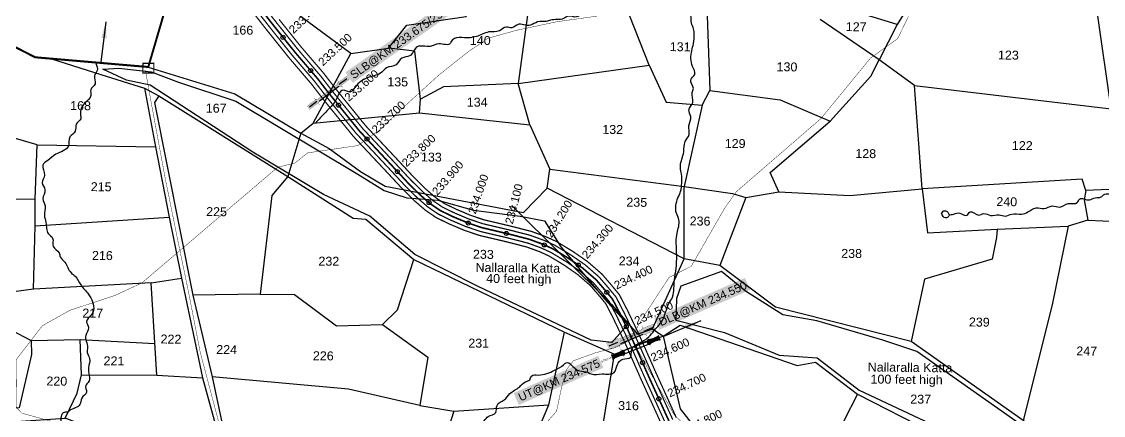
# Model space of a CAD drawing. Header units: feet. Extents: x 750329 to 765877, y 1623833 to 1630891.
# Drawn here: x 753633 to 756297, y 1627271 to 1628241 of the extents above; entities that cross this region are included whole.
import ezdxf
from ezdxf.enums import TextEntityAlignment as Align

# ---------------------------------------------------------------- set-up
doc = ezdxf.new("R2010")
doc.units = ezdxf.units.FT
doc.header["$LTSCALE"] = 15
doc.header["$MEASUREMENT"] = 0
doc.header["$PDMODE"] = 32
doc.header["$PDSIZE"] = 10
doc.linetypes.add('ACAD_ISO02W100', pattern=[15, 12, -3])
doc.linetypes.add('HIDDEN2', pattern=[0.1875, 0.125, -0.0625])
for name, color, linetype in [('CANAL1', 7, 'Continuous'), ('CSMark', 72, 'Continuous'), ('Hills', 17, 'Continuous'), ('PLOT', 7, 'Continuous'), ('PLOT NO', 7, 'Continuous'), ('ROADS', 6, 'Continuous'), ('STRUCTURE', 5, 'Continuous'), ('TANKS-STREAM', 4, 'Continuous'), ('VILLAGE STONES', 240, 'Continuous')]:
    doc.layers.add(name, color=color, linetype=linetype)
doc.layers.add('VILLAGE BOUNDRY', color=5, linetype='HIDDEN2', lineweight=100)
doc.styles.get("Standard").update_dxf_attribs({"font": 'arial.ttf'})
doc.dimstyles.get("Standard").update_dxf_attribs({"dimtxt": 0.18, "dimasz": 40, "dimexe": 0.18, "dimexo": 0.0625, "dimgap": 0.09, "dimtad": 0, "dimtih": 1, "dimtoh": 1, "dimdec": 4, "dimzin": 0, "dimdsep": 46, "dimtxsty": 'Standard', "dimcen": 0.09, "dimadec": 0, "dimazin": 0, "dimtfac": 1, "dimtdec": 4, "dimtofl": 0, "dimtmove": 0, "dimatfit": 3, "dimfxl": 1, "dimtolj": 1, "dimtzin": 0, "dimarcsym": 0})

# ---------------------------------------------------------------- blocks, each defined once
blk = doc.blocks.new('DLB')
at = {"layer": 'STRUCTURE'}
h = blk.add_hatch(dxfattribs=at)
h.set_pattern_fill('DOTS', color=6, scale=20, angle=320.37224793, style=0)
h.paths.add_polyline_path([(769699.5, 1706950), (769699.5, 1706934), (769729.1, 1706934), (769732.1, 1706936), (769792.1, 1706936), (769795.1, 1706934), (769824.7, 1706934), (769824.7, 1706950), (769795.1, 1706950), (769792.1, 1706948), (769732.1, 1706948), (769729.1, 1706950)])
at = {"layer": 'STRUCTURE', "color": 6, "linetype": 'ACAD_ISO02W100', "ltscale": 0.5, "const_width": 0.5}
for points in [[(769699.5, 1706950), (769729.1, 1706950)], [(769795.1, 1706950), (769824.7, 1706950)], [(769699.5, 1706934), (769729.1, 1706934)], [(769795.1, 1706934), (769824.7, 1706934)]]:
    blk.add_lwpolyline(points, dxfattribs=at)
at = {"layer": 'STRUCTURE', "color": 6, "const_width": 0.628}
for points in [[(769726.1, 1706956), (769726.1, 1706952), (769732.1, 1706948), (769792.1, 1706948), (769798.1, 1706952), (769798.1, 1706956)], [(769726.1, 1706928), (769726.1, 1706932), (769732.1, 1706936), (769792.1, 1706936), (769798.1, 1706932), (769798.1, 1706928)], [(769732.1, 1706942), (769792.1, 1706942)]]:
    blk.add_lwpolyline(points, dxfattribs=at)
at = {"layer": 'STRUCTURE', "color": 6}
blk.add_lwpolyline([(769732.1, 1706936), (769792.1, 1706936)], dxfattribs=at)
blk.add_lwpolyline([(769732.1, 1706936), (769792.1, 1706936)], dxfattribs=at)
at = {"layer": 'STRUCTURE', "color": 0}
blk.add_circle((769762.1, 1706942), 1.8, dxfattribs=at)
for points in [[(769703.8, 1706942), (769726.7, 1706942)], [(769818.6, 1706942), (769795.7, 1706942)]]:
    blk.add_leader(points, dimstyle='Standard', override={"dimasz": 10, "dimgap": 0.09, "dimtad": 0}, dxfattribs=at)
blk = doc.blocks.new('UT')
at = {"layer": 'STRUCTURE'}
h = blk.add_hatch(dxfattribs=at)
h.set_pattern_fill('DASH', color=150, scale=8, angle=-39.6278, style=0)
h.set_pattern_definition([(320.372247933, (-4370.464, -6260.8811), (1.40800153113, 0.132407282), [1, -1])])
h.paths.add_polyline_path([(765163, 1700681.9), (765165.6, 1700680.6), (765167.2, 1700680.3), (765169.1, 1700680), (765172.4, 1700679.6), (765176.4, 1700679.3), (765179.5, 1700679.5), (765183.1, 1700679.9), (765187.7, 1700680.9), (765188.9, 1700681.2), (765193.1, 1700682.2), (765196.1, 1700680.2), (765196.1, 1700672.2), (765193.1, 1700670.2), (765190.5, 1700670.8), (765188.1, 1700671.3), (765185.5, 1700671.8), (765183.6, 1700672.1), (765181, 1700672.5), (765180.3, 1700672.5), (765178.5, 1700672.6), (765176.7, 1700672.6), (765174.6, 1700672.5), (765172.5, 1700672.3), (765170.4, 1700672), (765168.5, 1700671.7), (765166.1, 1700671.2), (765165, 1700670.8), (765163, 1700669.7)])
h.paths.add_polyline_path([(765259.1, 1700682.2), (765256.1, 1700680.2), (765256.1, 1700672.2), (765259.1, 1700670.2), (765261.9, 1700671), (765264.4, 1700671.6), (765266.4, 1700672), (765269.1, 1700672.5), (765272.7, 1700673), (765276.1, 1700673.1), (765278.6, 1700672.9), (765281.2, 1700672.7), (765283.9, 1700672.3), (765286.4, 1700671.9), (765288, 1700671.3), (765289.2, 1700670.6), (765289.1, 1700682.7), (765287.6, 1700681.8), (765285.7, 1700681.2), (765283, 1700680.7), (765281.2, 1700680.4), (765276.7, 1700679.9), (765272.7, 1700679.9), (765268.7, 1700680.3), (765264.8, 1700681), (765261.2, 1700681.7)])
at = {"layer": 'STRUCTURE', "color": 150, "const_width": 0.628}
for points in [[(765190.1, 1700688.2), (765190.1, 1700684.2), (765196.1, 1700680.2), (765256.1, 1700680.2), (765262.1, 1700684.2), (765262.1, 1700688.2)], [(765190.1, 1700664.2), (765190.1, 1700668.2), (765196.1, 1700672.2), (765256.1, 1700672.2), (765262.1, 1700668.2), (765262.1, 1700664.2)]]:
    blk.add_lwpolyline(points, dxfattribs=at)
at = {"layer": 'STRUCTURE', "color": 150}
for points in [[(765196.1, 1700680.2), (765256.1, 1700680.2)], [(765196.1, 1700672.2), (765256.1, 1700672.2)], [(765196.1, 1700672.2), (765256.1, 1700672.2)]]:
    blk.add_lwpolyline(points, dxfattribs=at)
at = {"layer": 'STRUCTURE', "color": 0}
blk.add_circle((765226.1, 1700676.2), 1.89, dxfattribs=at)
at = {"layer": 'STRUCTURE', "color": 150}
for points in [[(765163, 1700681.9), (765164.4, 1700681.1), (765167.9, 1700680.2), (765171.2, 1700679.8), (765176.1, 1700679.4), (765184.7, 1700680.3), (765193.1, 1700682.2)], [(765163, 1700669.7), (765164.3, 1700670.6), (765167.8, 1700671.6), (765171.2, 1700672.1), (765176, 1700672.6), (765184.7, 1700672), (765193.1, 1700670.2)], [(765289.1, 1700682.7), (765287.8, 1700681.9), (765284.3, 1700680.9), (765280.9, 1700680.4), (765276.1, 1700679.8), (765267.4, 1700680.5), (765259.1, 1700682.2)], [(765289.2, 1700670.6), (765287.8, 1700671.4), (765284.2, 1700672.3), (765280.9, 1700672.7), (765276.1, 1700673.1), (765267.4, 1700672.2), (765259.1, 1700670.2)]]:
    blk.add_spline(points, degree=3, dxfattribs=at)
at = {"layer": 'STRUCTURE', "color": 0}
blk.add_text('STREAM', height=5, dxfattribs=at).set_placement((765148.2, 1700675.8), align=Align.MIDDLE_CENTER)
for points in [[(765190.9, 1700676), (765164.2, 1700675.8)], [(765289.3, 1700676.7), (765265.4, 1700676.4)]]:
    blk.add_leader(points, dimstyle='Standard', override={"dimasz": 10, "dimgap": 0.09, "dimtad": 0}, dxfattribs=at)
blk = doc.blocks.new('SLB')
at = {"layer": 'STRUCTURE'}
h = blk.add_hatch(dxfattribs=at)
h.set_pattern_fill('DOTS', color=6, scale=20, angle=320.3722, style=0)
h.set_pattern_definition([(320.372247934, (-159.4327, -72.9564), (1.2786241598, 0.5641323054), [0, -1.25])])
h.paths.add_polyline_path([(769699.5, 1706871.1), (769699.5, 1706861.1), (769729.1, 1706861.1), (769732.1, 1706863.1), (769792.1, 1706863.1), (769795.1, 1706861.1), (769824.7, 1706861.1), (769824.7, 1706871.1), (769795.1, 1706871.1), (769792.1, 1706869.1), (769732.1, 1706869.1), (769729.1, 1706871.1)])
at = {"layer": 'STRUCTURE', "color": 6, "linetype": 'ACAD_ISO02W100', "ltscale": 0.5, "const_width": 0.5}
for points in [[(769699.5, 1706871.1), (769729.1, 1706871.1)], [(769795.1, 1706871.1), (769824.7, 1706871.1)], [(769699.5, 1706861.1), (769729.1, 1706861.1)], [(769795.1, 1706861.1), (769824.7, 1706861.1)]]:
    blk.add_lwpolyline(points, dxfattribs=at)
at = {"layer": 'STRUCTURE', "color": 6, "const_width": 0.628}
for points in [[(769726.1, 1706877.1), (769726.1, 1706873.1), (769732.1, 1706869.1), (769792.1, 1706869.1), (769798.1, 1706873.1), (769798.1, 1706877.1)], [(769726.1, 1706855.1), (769726.1, 1706859.1), (769732.1, 1706863.1), (769792.1, 1706863.1), (769798.1, 1706859.1), (769798.1, 1706855.1)]]:
    blk.add_lwpolyline(points, dxfattribs=at)
at = {"layer": 'STRUCTURE', "color": 6}
blk.add_lwpolyline([(769732.1, 1706863.1), (769792.1, 1706863.1)], dxfattribs=at)
blk.add_lwpolyline([(769732.1, 1706863.1), (769792.1, 1706863.1)], dxfattribs=at)
at = {"layer": 'STRUCTURE', "color": 0}
blk.add_circle((769762.1, 1706866.1), 1.24, dxfattribs=at)
for points in [[(769703.8, 1706866), (769726.7, 1706866)], [(769818.6, 1706865.8), (769795.7, 1706865.8)]]:
    blk.add_leader(points, dimstyle='Standard', override={"dimasz": 10, "dimgap": 0.09, "dimtad": 0}, dxfattribs=at)

msp = doc.modelspace()

# ---------------------------------------------------------------- linework, layer by layer
at = {"layer": 'CANAL1', "color": 5, "const_width": 3}
for points in [[(754206.4, 1628308), (754259, 1628240.6), (754314.1, 1628171.8), (754369, 1628107.6), (754398.9, 1628068.9), (754472.2, 1627978.5), (754547.5, 1627898.1), (754591.9, 1627850.5), (754621.1, 1627821.7), (754645.4, 1627800.6), (754668.5, 1627784.8), (754697.3, 1627770.7), (754733, 1627755.5), (754768.3, 1627743.6), (754833.6, 1627728.2), (754885.1, 1627715), (754919.4, 1627702.5), (754945.4, 1627690.6), (754984.9, 1627666.8), (755019.8, 1627642.7), (755054.5, 1627612.6), (755075, 1627588.9), (755096.4, 1627563.1), (755116.3, 1627524.6), (755145.1, 1627464), (755186.7, 1627370), (755236.2, 1627261.1)], [(754190.6, 1628295.7), (754243.3, 1628228.2), (754298.7, 1628159), (754353.5, 1628095), (754383.2, 1628056.5), (754457.1, 1627965.4), (754532.9, 1627884.5), (754577.5, 1627836.6), (754607.5, 1627807), (754633.2, 1627784.7), (754658.4, 1627767.5), (754689, 1627752.5), (754725.9, 1627736.8), (754762.8, 1627724.3), (754828.8, 1627708.8), (754879.2, 1627695.9), (754911.8, 1627684), (754936.1, 1627672.9), (754974, 1627650), (755007.5, 1627626.9), (755040.3, 1627598.5), (755059.7, 1627576), (755079.7, 1627552), (755098.3, 1627515.7), (755127, 1627455.7), (755168.4, 1627361.8), (755218, 1627252.7)]]:
    msp.add_lwpolyline(points, dxfattribs=at)
at = {"layer": 'CANAL1', "color": 1, "const_width": 3}
for points in [[(754182.8, 1628289.5), (754235.5, 1628222), (754291, 1628152.6), (754345.7, 1628088.7), (754375.3, 1628050.3), (754449.5, 1627958.8), (754525.6, 1627877.7), (754570.4, 1627829.6), (754600.7, 1627799.6), (754627, 1627776.8), (754653.3, 1627758.8), (754684.9, 1627743.4), (754722.3, 1627727.5), (754760, 1627714.7), (754826.5, 1627699.1), (754876.3, 1627686.3), (754908, 1627674.7), (754931.4, 1627664.1), (754968.6, 1627641.6), (755001.4, 1627618.9), (755033.2, 1627591.4), (755052.1, 1627569.6), (755071.3, 1627546.4), (755089.4, 1627511.3), (755117.9, 1627451.5), (755159.3, 1627357.7), (755208.9, 1627248.5)], [(754266.8, 1628246.8), (754321.8, 1628178.1), (754376.8, 1628113.9), (754406.7, 1628075.1), (754479.7, 1627985.1), (754554.8, 1627905), (754599.1, 1627857.5), (754627.9, 1627829), (754651.5, 1627808.5), (754673.5, 1627793.5), (754701.5, 1627779.8), (754736.6, 1627764.9), (754771, 1627753.2), (754836, 1627737.9), (754888.1, 1627724.6), (754923.2, 1627711.8), (754950.1, 1627699.5), (754990.3, 1627675.2), (755025.9, 1627650.6), (755061.6, 1627619.7), (755082.6, 1627595.4), (755104.8, 1627568.6), (755125.2, 1627529.1), (755154.2, 1627468.2), (755195.8, 1627374.1), (755245.2, 1627265.3)]]:
    msp.add_lwpolyline(points, dxfattribs=at)
at = {"layer": 'CANAL1', "color": 1, "linetype": 'HIDDEN2', "ltscale": 5, "const_width": 4}
msp.add_lwpolyline([(754198.5, 1628301.9), (754251.2, 1628234.4), (754306.4, 1628165.4), (754344.5, 1628120.9), (754361.3, 1628101.3), (754388.1, 1628066.5), (754403.9, 1628047), (754464.7, 1627971.9), (754540.2, 1627891.3), (754584.7, 1627843.5), (754614.3, 1627814.3), (754639.3, 1627792.6), (754663.4, 1627776.2), (754693.2, 1627761.6), (754732.5, 1627745.2), (754765.5, 1627734), (754831.2, 1627718.5), (754882.2, 1627705.4), (754915.6, 1627693.3), (754940.8, 1627681.8), (754979.4, 1627658.4), (755013.6, 1627634.8), (755047.4, 1627605.6), (755067.3, 1627582.5), (755088, 1627557.5), (755107.3, 1627520.2), (755133.5, 1627465.2), (755136.1, 1627459.8), (755155.5, 1627415.9), (755177.5, 1627365.9), (755227.1, 1627256.9)], dxfattribs=at)
at = {"layer": 'CSMark', "color": 3}
for p in [(754276.4, 1628202.8), (754344.5, 1628120.9), (754344.5, 1628120.9), (754413, 1628035.7), (754483.3, 1627952), (754558.1, 1627872.1), (754636, 1627795.5), (754732.5, 1627745.2), (754826.6, 1627719.6), (754919.8, 1627691.3), (755003.6, 1627641.7), (755073.9, 1627574.6), (755121.7, 1627490), (755162, 1627401.1), (755202, 1627312.1)]:
    msp.add_point(p, dxfattribs=at)
at = {"layer": 'Hills'}
for points in [[(753834.5, 1628123.9), (753872, 1628126.9), (753951.8, 1628117.6), (754018.8, 1628092.3), (754160.2, 1628045.8), (754460.7, 1627866), (754525.5, 1627825.5), (754581.6, 1627807), (754657.5, 1627801.9), (754745.8, 1627776.9), (754860.3, 1627762.5), (754920.7, 1627750.9), (754960.5, 1627686.6), (755068.4, 1627558.7), (755125.4, 1627495), (755086.3, 1627450.5), (755035.4, 1627456.3), (754756.9, 1627589), (754601.4, 1627668), (754490.5, 1627761.9), (754376.4, 1627815.3), (754202.2, 1627919.8), (753949.6, 1628085.1), (753891.3, 1628096.8), (753832.6, 1628124.2)], [(754839.5, 1627788.4), (755085.4, 1627544.8), (755149.3, 1627471.5), (755186.2, 1627484.9)]]:
    msp.add_lwpolyline(points, dxfattribs=at)
at = {"layer": 'Hills', "linetype": 'Continuous'}
msp.add_lwpolyline([(756321.3, 1627071.8), (756289.5, 1627074), (756117, 1627231.8), (755837.3, 1627428.4), (755753.9, 1627456.7), (755591, 1627504.5), (755506.9, 1627519.1), (755415.2, 1627577.1), (755356.3, 1627626), (755256.4, 1627589.8), (755245.1, 1627559.6), (755244.2, 1627506.3), (755364, 1627475.5), (755498.6, 1627419.5), (755592.1, 1627412.8), (755694.9, 1627333.1), (755882.7, 1627245.5), (756049.3, 1627097.1), (756218.3, 1626986), (756238, 1626973.1), (756214.1, 1626938.5), (756222, 1626915), (756292.2, 1626881.2), (756381.8, 1626746.5)], dxfattribs=at)
at = {"layer": 'PLOT'}
for points in [[(754054, 1628488.3), (754355.7, 1628476.6), (754455.9, 1628446.4), (754627.9, 1628494.9), (754798.9, 1628468.5), (754856.3, 1628427.4), (754859.5, 1628415), (754871.3, 1628403.8), (754896.9, 1628389.5), (754892.9, 1628366.2), (754855.2, 1628089), (754671.5, 1628081.1), (754614.6, 1628050.1), (754601.3, 1628168.8), (754536.2, 1628176.2), (754581.5, 1628233.1), (754727.1, 1628253.7), (754775.8, 1628408.4), (754777.2, 1628439.7), (754798.9, 1628468.5), (754835.2, 1628673.2), (754762.6, 1628707.8), (754627.9, 1628494.9)], [(754855.2, 1628089), (755177.9, 1628134.2), (755118.6, 1628286), (755115.2, 1628394.7), (755166.1, 1628414), (755194.2, 1628439.4), (755282.6, 1628472), (755323.6, 1628527.1), (755346.1, 1628571), (755128.5, 1628614.3), (755021.9, 1628637.3), (754835.2, 1628673.2)], [(754443.1, 1628162.9), (754286.8, 1628278.8), (754328.9, 1628425.6)], [(755852.5, 1628338), (755788.6, 1628234.5), (755611.7, 1628288.4)], [(755831.5, 1628083.9), (756316.3, 1628026.6), (756281.9, 1628261.5), (756166.9, 1628282.4), (756048.9, 1628300.6), (755852.5, 1628338)], [(755319, 1628303.3), (755327.6, 1628072), (755500.9, 1628048.8), (755624.2, 1627996.1), (755724.2, 1628107.1), (755744.2, 1628147.1), (755598.9, 1628246.7)], [(755788.6, 1628234.5), (755744.2, 1628147.1)], [(753944.6, 1628129.6), (754157.5, 1628063.5), (754320, 1627966.9), (754350.8, 1627991.4), (754443.1, 1628162.9), (754536.2, 1628176.2)], [(753666, 1628153.6), (753706.6, 1628150.1), (753827.4, 1628110.9), (753934.9, 1628077.8), (753970.8, 1628058.5), (754288, 1627860.2), (754449, 1627757.2), (754480.7, 1627754.5), (754598.5, 1627655.8), (754969.9, 1627476.5), (755093, 1627422), (755125.1, 1627434.5), (755177.6, 1627455), (755212.6, 1627466.9)], [(755177.9, 1628134.2), (755220.1, 1628042.7), (755309, 1628036), (755327.6, 1628072)], [(755497.7, 1627821.8), (755672.2, 1627812.9), (755850.3, 1627829.8), (755831.5, 1628083.9), (755744.2, 1628147.1)], [(753934.9, 1628077.8), (753962.4, 1627933), (753996, 1627759.5), (754026.5, 1627609.3), (754078.2, 1627363.8), (754110.9, 1627244.5), (754113, 1627120.9), (753739.9, 1627264.7), (753760.6, 1627307.2), (753769.2, 1627326), (753780.5, 1627371.3), (753965.9, 1627370.2), (754078.2, 1627363.8)], [(754612.5, 1628016.4), (754884.4, 1627987.2), (754855.2, 1628089)], [(753970.8, 1628058.5), (753960.1, 1628041.8), (754054.7, 1627567.7), (754101.7, 1627366.5), (754126.6, 1627250.6)], [(754350.8, 1627991.4), (754612.5, 1628016.4), (754614.6, 1628050.1)], [(755309, 1628036), (755264.5, 1627834.9), (755383.5, 1627818.1), (755416.4, 1627808.5)], [(756316.3, 1628026.6), (756329.2, 1628026.1), (756336.5, 1627999), (756372, 1627889.6), (756384.1, 1627849), (756348.8, 1627829.9), (756253.6, 1627825.7), (756244.7, 1627853.5), (755850.3, 1627829.8)], [(755416.4, 1627808.5), (755497.7, 1627821.8), (755475.8, 1627869.9), (755624.2, 1627996.1)], [(753666.1, 1627804.3), (753671.2, 1627937.7), (753583.7, 1627963.7)], [(754320, 1627966.9), (754288, 1627860.2), (754248.6, 1627812.7), (754219.8, 1627569.7), (754054.7, 1627567.7)], [(754320, 1627966.9), (754390.3, 1627928.8), (754467.3, 1627872.2), (754528.3, 1627835.8), (754868.4, 1627770.9), (754927.3, 1627831.2), (754933.8, 1627877.6)], [(754884.4, 1627987.2), (754933.8, 1627877.6), (755264.5, 1627834.9)], [(753671.2, 1627937.7), (753962.4, 1627933)], [(755416.4, 1627808.5), (755351.8, 1627641), (755264.1, 1627657.2), (754927.3, 1627831.2)], [(755264.1, 1627657.2), (755264.5, 1627834.9)], [(755850.3, 1627829.8), (755863.3, 1627720.9), (756035, 1627730.5), (756033.9, 1627709.6), (756022.8, 1627656.2), (755855.8, 1627607), (755823, 1627453.7)], [(753662, 1627582.7), (753666.1, 1627738.7), (753666.1, 1627804.3), (753507.3, 1627803.3)], [(756253.6, 1627825.7), (756249.6, 1627802.1), (756258.5, 1627752), (756210.1, 1627737.7)], [(753666.1, 1627738.7), (753996, 1627759.5)], [(756258.5, 1627752), (756332.6, 1627749.1), (756348.1, 1627702.3), (756404.5, 1627688.1), (756397.3, 1627668.1), (756423.5, 1627663.3), (756423.4, 1627557.4), (756392.2, 1627424.3), (756345.2, 1627268.3), (756327.4, 1627087.4)], [(756035, 1627730.5), (756210.1, 1627737.7), (756171, 1627543.5), (756099, 1627259)], [(754219.8, 1627569.7), (754304.5, 1627569), (754408.3, 1627491.7), (754521.3, 1627494.9), (754558.5, 1627531.4), (754598.5, 1627655.8)], [(755186.2, 1627484.9), (755264.1, 1627657.2)], [(755186.2, 1627484.9), (755212.6, 1627466.9), (755254.8, 1627493.2), (755542.2, 1627394), (755588, 1627402.4), (755690.9, 1627323.7), (755873.9, 1627230.3), (756054.3, 1627071.6), (756223.7, 1626972.4), (756327.4, 1627087.4), (756295.5, 1627097), (756099, 1627259), (755823, 1627453.7), (755488.9, 1627538), (755351.8, 1627641)], [(753951.6, 1627598.1), (753662, 1627582.7), (753601.5, 1627574.4), (753606.5, 1627482), (753656, 1627456), (753776.9, 1627458.6), (753961, 1627448.6)], [(753965.9, 1627370.2), (753951.6, 1627598.1), (754026.5, 1627609.3)], [(754521.3, 1627494.9), (754633.3, 1627414.8), (754613.7, 1627295.4), (754437.9, 1627335.9), (754101.7, 1627366.5)], [(753656, 1627456), (753657.2, 1627421.3), (753626.3, 1627290), (753497, 1627280.3), (753497.9, 1627248.3), (753739.9, 1627264.7)], [(753780.5, 1627371.3), (753776.9, 1627458.6)], [(754613.7, 1627295.4), (754697.2, 1627281.7), (754931.4, 1627297.1), (754969.9, 1627476.5)], [(755212.6, 1627466.9), (755254.1, 1627287.8), (755325, 1627197.4), (755358, 1627106.8), (755384.4, 1627084.8), (755388, 1626966.1), (755191.9, 1626974.9)], [(754762.4, 1626907.7), (754850, 1626896.3), (754968.7, 1626899.2), (755062.3, 1626923.1), (755072.9, 1627052.5), (755008.8, 1627066.3), (755034.2, 1627143.6), (755059, 1627212.8), (755093, 1627422)], [(755690.9, 1627323.7), (755657.9, 1627257.7), (755580.8, 1627092.1), (755532.1, 1626943.5), (755487.2, 1626940.7), (755388, 1626966.1)], [(754642.5, 1627111.5), (754829.8, 1627059.4), (754931.4, 1627297.1)], [(754697.2, 1627281.7), (754642.5, 1627111.5), (754618.6, 1627021.7), (754594.8, 1626914.6), (754298.9, 1626962.9), (754146.8, 1626971.4)]]:
    msp.add_lwpolyline(points, dxfattribs=at)
at = {"layer": 'ROADS', "linetype": 'HIDDEN2', "ltscale": 10, "const_width": 1}
for points in [[(755282, 1627639), (755282, 1627639), (755364.8, 1627783.1), (755393.1, 1627822.7), (755600.9, 1628002.4), (755723.3, 1628151.7), (755790, 1628199.5), (755833, 1628287.8)], [(755049.4, 1628254.9), (754950.9, 1628241.2), (754850.4, 1628219.8), (754780.6, 1628200.2), (754733.1, 1628167.6), (754660.7, 1628110.3), (754557.4, 1628016.1), (754513.7, 1627974.1), (754460.7, 1627936), (754337.1, 1627918.1), (754305.4, 1627892.9), (754263.4, 1627882.8), (753928.5, 1627597.4), (753862.4, 1627566.8), (753751.3, 1627530.1), (753683.7, 1627492.2), (753619.9, 1627409.4)], [(753542.5, 1628213.8), (753540.1, 1628106.5), (753530.7, 1628046), (753521.7, 1627937.1), (753523.5, 1627799), (753527.6, 1627638.9), (753545, 1627599.8), (753568.5, 1627465.5), (753619.8, 1627408), (753619.7, 1627343), (753620.4, 1627290), (753633.3, 1627276.7), (753731.4, 1627249.8), (753794.6, 1627233.4), (753884.2, 1627201.5), (753997.2, 1627156.8), (754027.2, 1627121.9), (754103.7, 1627093), (754134, 1627087.1)], [(754283.1, 1626373.7), (754253.2, 1626461.3), (754217.6, 1626618.6), (754215.5, 1626634.9), (754229.4, 1626675.4), (754230, 1626744.5), (754199.3, 1626820.2), (754157.9, 1626879.6), (754130.9, 1626950.5), (754122.1, 1626987.2), (754128.3, 1627048.9), (754136, 1627108.4), (754144.8, 1627170.4), (754119.4, 1627209.2), (754119.8, 1627248.2), (754072.6, 1627426.4), (754042.9, 1627579.2), (754017.4, 1627701.9), (753985.8, 1627858), (753950.2, 1628050.6), (753937.4, 1628122.4)], [(755282, 1627639), (755227.1, 1627611.2), (755166, 1627517.4), (755129.6, 1627456), (755094.4, 1627438.1), (755046.8, 1627425.9), (754991.6, 1627406), (754974.3, 1627383.6), (754962.6, 1627340.9), (754950, 1627281.5), (754923.8, 1627251.7)], [(755833.5, 1626650.9), (755783.8, 1626776.4), (755775.4, 1626844.7), (755785.7, 1626988.2), (755773.6, 1627039.9), (755746.3, 1627061.4), (755589.4, 1627107), (755444.8, 1627151.6), (755311.1, 1627203), (755239.9, 1627272.4), (755174.7, 1627387.7), (755133, 1627463.1)]]:
    msp.add_lwpolyline(points, dxfattribs=at)
at = {"layer": 'TANKS-STREAM'}
for points in [[(755421.6, 1628459), (755399, 1628435.8), (755387.3, 1628406.8), (755361.7, 1628392.1), (755351.6, 1628380.5), (755330.6, 1628370.6), (755319.9, 1628353.7), (755302.8, 1628347.9), (755278.2, 1628332.3), (755268.3, 1628334.2), (755239.5, 1628318.3), (755225.5, 1628317.6), (755205.3, 1628309.7), (755158.8, 1628302.9), (755142.3, 1628286.9), (755117.9, 1628276.9), (755104, 1628271.8), (755086.8, 1628272.5), (755080.2, 1628266.4), (755049.2, 1628266.4), (755038.1, 1628260), (755011.8, 1628259.7), (754999.2, 1628252.9), (754979.2, 1628255.1), (754967.4, 1628249.2), (754935.5, 1628245.2), (754924.8, 1628242.1), (754903.2, 1628240.6), (754885.5, 1628232.6), (754874.4, 1628232.4), (754856.8, 1628234.9), (754839.7, 1628226.4), (754826.5, 1628227.9), (754809.5, 1628218.9), (754783.6, 1628216), (754766.7, 1628210.2), (754737, 1628201.7), (754690.8, 1628192.5), (754688.8, 1628188.3), (754660.1, 1628186.5), (754638.4, 1628180.3), (754607.1, 1628179.4), (754588.1, 1628157), (754569.2, 1628151.5), (754554.7, 1628135.2), (754531.4, 1628127.7), (754519.6, 1628116.6), (754488.6, 1628104.6), (754453, 1628078.9), (754442.6, 1628068.4), (754423.9, 1628072.5), (754408.4, 1628051.4), (754390.1, 1628027.4), (754367.8, 1628004), (754357.4, 1627992.8)], [(754633.3, 1626953.9), (754629, 1626975.9), (754622.6, 1626997.3), (754636.1, 1627021.7), (754633.8, 1627050.9), (754644.5, 1627076.4), (754653.8, 1627108), (754657.3, 1627124.7), (754664.3, 1627135.4), (754664.5, 1627150.2), (754679.4, 1627169.3), (754682.2, 1627184.4), (754705.8, 1627207.7), (754714.2, 1627221), (754731.1, 1627229.7), (754738.1, 1627242.7), (754762.5, 1627248.7), (754781.7, 1627268.8), (754800.2, 1627278.1), (754803.4, 1627296.1), (754820.9, 1627309.6), (754834.9, 1627324.9), (754858.5, 1627341.2), (754873.4, 1627354.1), (754884, 1627359.3), (754888.3, 1627368.1), (754905.1, 1627370.8), (754944.6, 1627382.5), (754967.4, 1627396), (754974.1, 1627401.2), (755001.4, 1627382.9), (755022.7, 1627378.7), (755035.5, 1627373.3), (755062, 1627373.3), (755091.6, 1627377.2), (755099.3, 1627394.7), (755112.9, 1627409.6), (755132, 1627414.3), (755134.8, 1627432), (755165.3, 1627455.5), (755193.2, 1627483.4), (755210.1, 1627504.2), (755226.8, 1627546.9), (755235.5, 1627562.9), (755239, 1627584.5), (755240.5, 1627604.1), (755244.5, 1627633.9), (755245.6, 1627678.1), (755246.8, 1627720.4), (755251.4, 1627753.1), (755245.3, 1627769.2), (755249.1, 1627807.5), (755255.5, 1627823.2), (755258.3, 1627843.5), (755258.2, 1627859.6), (755255.2, 1627885.5), (755263.1, 1627920.5), (755266.7, 1627945.9), (755276.4, 1627963.2), (755276, 1627984.8), (755280.5, 1628008.1), (755275.8, 1628023.5), (755285.5, 1628042.1), (755284.2, 1628067.2), (755286.9, 1628076.4), (755280.6, 1628097.8), (755290.2, 1628111.1), (755285.2, 1628131.1), (755283, 1628169.8), (755287.3, 1628187.4), (755289, 1628210.7), (755287.7, 1628223.6), (755282, 1628238.4), (755281, 1628256.5), (755270.5, 1628271.8), (755270.9, 1628302.8), (755268.9, 1628323.7), (755268.5, 1628355.8), (755268.1, 1628389.4), (755274.6, 1628407.8), (755286.4, 1628432.9), (755284.6, 1628441.8)], [(753815.8, 1628138.6), (753818.6, 1628121.1), (753811.9, 1628107.5), (753813.4, 1628088.2), (753802.9, 1628073.4), (753803.5, 1628059.5), (753787.8, 1628040.3), (753777.6, 1628013.3), (753778.2, 1628002.1), (753767.2, 1627988.8), (753764.7, 1627971.6), (753751.6, 1627957.4), (753747.8, 1627935.2), (753716.8, 1627914.5), (753696.9, 1627899.3), (753685.1, 1627887.9), (753689.1, 1627862.8), (753683.3, 1627844.6), (753690, 1627827.1), (753685.1, 1627804.7), (753690.3, 1627787.9), (753688.7, 1627763.6), (753692.4, 1627746.9), (753698.4, 1627719.1), (753708.9, 1627708), (753710.7, 1627687.5), (753725, 1627671.5), (753727.7, 1627661.9), (753738.9, 1627648.8), (753754.3, 1627622.6), (753764.4, 1627614.1), (753778.6, 1627592.7), (753796.9, 1627570.5), (753802.9, 1627561.1), (753805.7, 1627520.4), (753792.8, 1627502.3), (753797.2, 1627487.3), (753790.4, 1627468.4), (753794.9, 1627438.8), (753794.3, 1627425.9), (753800.2, 1627411.1), (753797.1, 1627388.9), (753796.6, 1627352.4), (753790.7, 1627344.8), (753792.3, 1627328.6), (753780.6, 1627313.9), (753776.4, 1627298.1), (753750.2, 1627282.8), (753747.7, 1627280.7), (753734.6, 1627277.6), (753729.4, 1627264.6), (753731.1, 1627252.3), (753738.2, 1627243.2), (753740, 1627240), (753743.2, 1627237.4), (753748.5, 1627227.6), (753749.6, 1627224), (753756, 1627220.3), (753758.6, 1627221), (753776.6, 1627217.2), (753786.3, 1627210.6), (753793.1, 1627207.3), (753795.4, 1627186), (753793.2, 1627180.2), (753796.6, 1627164.3), (753796.5, 1627153.4), (753796.8, 1627147.3), (753797.1, 1627139), (753795.9, 1627134), (753795.1, 1627128.2), (753796.1, 1627118.1), (753796.4, 1627111.9), (753797, 1627101.8), (753798.7, 1627095.3), (753799.4, 1627091.3), (753799.7, 1627085.2), (753798.9, 1627078.7), (753802.9, 1627047.3), (753816.4, 1627015.3), (753822.6, 1626995.6), (753828.6, 1626966.7), (753824.1, 1626929.8), (753833.1, 1626905.4), (753837.5, 1626884.6), (753848.2, 1626854.1), (753853.8, 1626837.2), (753861.1, 1626820.4), (753869.8, 1626819.7), (753874.3, 1626813.9), (753885.2, 1626805.1), (753914.5, 1626786.9), (753921.3, 1626777), (753925.8, 1626760.2), (753926.7, 1626740), (753931.1, 1626718.5), (753925.6, 1626687.6), (753935.2, 1626667.9), (753945.9, 1626646.4), (753942.9, 1626634.9), (753943.2, 1626615.8), (753956.9, 1626594.3), (753955.5, 1626575.2), (753959.3, 1626552.7), (753962.6, 1626537.6), (753967.9, 1626493.3), (753973.9, 1626459.2), (753975.9, 1626438.4), (753986.1, 1626419.8), (753988.5, 1626419.2), (754004.6, 1626419), (754026, 1626419.3), (754030.1, 1626422.7), (754038.8, 1626422.6), (754041.7, 1626419.1), (754046.7, 1626409.3), (754048.4, 1626401.7), (754047.1, 1626391.3), (754045.8, 1626375.8), (754037, 1626364.3), (754043.8, 1626355), (754036.3, 1626297.4), (754032.5, 1626274.4), (754041, 1626252.3), (754041.4, 1626240.8), (754038.8, 1626216), (754042.1, 1626197.5), (754042.5, 1626184.7), (754040.7, 1626180.1), (754044.6, 1626160.5), (754048.4, 1626146.6), (754046.6, 1626135), (754052.7, 1626109.9), (754056.5, 1626085), (754055.8, 1626075.2), (754045.6, 1626045.3), (754044.2, 1626023.9), (754038.3, 1626014.2), (754030.1, 1626009), (754013.3, 1625998.8), (753995.9, 1626000.2), (753971.6, 1625994.7), (753959.4, 1625990.2), (753948.4, 1625990.3), (753895.1, 1625988.9), (753872.5, 1625989.8), (753868, 1625999), (753862.9, 1626008.3), (753846.1, 1626008.5), (753824.7, 1626005.9), (753824, 1625994.4), (753823.1, 1625967.8), (753823, 1625956.2), (753808.2, 1625929.3), (753802.9, 1625921.2), (753806.8, 1625905), (753789.3, 1625888.5), (753785.1, 1625879.9), (753790.8, 1625870.6), (753784.3, 1625863.1), (753759, 1625823.8), (753747.9, 1625810.1), (753727.6, 1625812), (753697, 1625814.1), (753670.4, 1625809.2), (753656.4, 1625801.3), (753639, 1625798), (753618.6, 1625780.9), (753620.2, 1625775.7), (753622.4, 1625759.5), (753623.4, 1625747.4), (753613.2, 1625716.3), (753606.7, 1625706), (753592.1, 1625651.9), (753572, 1625608.8), (753563.8, 1625602), (753539.9, 1625584.9), (753509.6, 1625566.8), (753494, 1625565.8), (753463.9, 1625565), (753429.7, 1625558.4), (753367.2, 1625558)], [(755915.8, 1627765.1), (755928.3, 1627767.3), (755942.9, 1627769.7), (755960.7, 1627764.3), (755968.3, 1627772.5), (755989, 1627764.9), (756002.6, 1627768.6), (756018.6, 1627764), (756039.9, 1627765.7), (756055, 1627762.2), (756071.6, 1627767.3), (756094.7, 1627767.4), (756111, 1627772.6), (756130.9, 1627782.4), (756151.2, 1627780.9), (756170.8, 1627787.2), (756189.4, 1627784.5), (756210.4, 1627793.2), (756232.3, 1627795.7), (756238, 1627804.1), (756262.4, 1627802.1), (756276.4, 1627807.6), (756291.3, 1627809.5), (756297.4, 1627814.9), (756324.5, 1627815.3), (756347.2, 1627818.6), (756362.9, 1627815.7)], [(755898.7, 1627769.2), (755902.3, 1627774.6), (755910.1, 1627774.5), (755915.5, 1627769), (755916.2, 1627762.3), (755907.9, 1627757.7), (755897.9, 1627769.6)], [(753736.8, 1627244.8), (753720.6, 1627237.4), (753711.4, 1627229.5), (753707.5, 1627216.7), (753696.3, 1627207), (753691.3, 1627190.3), (753671.7, 1627171.6), (753666.7, 1627157.7), (753653.1, 1627148.2), (753648.1, 1627132.6), (753624.8, 1627132.2), (753614.7, 1627126), (753596.9, 1627130.1), (753584.1, 1627124.2), (753570.5, 1627128.7), (753544.6, 1627108.8), (753532.8, 1627099.4), (753523.7, 1627092.6), (753509.4, 1627077.2), (753499.6, 1627064.4), (753497.6, 1627054.8), (753485.3, 1627044.5), (753458.8, 1627023.5), (753430.5, 1627020.6), (753410.8, 1627021.1), (753398, 1627022.9), (753378.7, 1627024.7), (753341, 1627022.3), (753330.3, 1627016.3), (753313.5, 1627023.2), (753292.9, 1627035.6), (753273.6, 1627050.1), (753260.3, 1627047.9), (753251.8, 1627055.4), (753228.6, 1627059.1), (753214.8, 1627068.4), (753204.9, 1627068), (753198.5, 1627076.8), (753175.6, 1627078.5), (753162.4, 1627065.6), (753146.3, 1627050.1), (753142.3, 1627034.3), (753115.4, 1627021.5), (753088.1, 1627021.3), (753047.1, 1627023.2), (753008.4, 1627013.9), (752980.9, 1627007.9), (752937, 1627008.8), (752912.1, 1627016.4), (752889.9, 1627032.3), (752874.9, 1627050.5), (752861, 1627076.6), (752843.6, 1627092.4), (752817.4, 1627122.2), (752804.5, 1627148.7), (752782.9, 1627182.1), (752763.8, 1627218), (752732.8, 1627250.7), (752726.1, 1627268.3), (752703.9, 1627290.1), (752693.3, 1627305.8), (752662.5, 1627352.7), (752658.9, 1627378.6), (752638.7, 1627403.8), (752634.9, 1627415.5), (752614.6, 1627434.8), (752602, 1627443.7)]]:
    msp.add_spline(points, degree=3, dxfattribs=at)
at = {"layer": 'VILLAGE BOUNDRY', "lineweight": -2, "ltscale": 13, "const_width": 4.96}
msp.add_lwpolyline([(754040.2, 1628455.9), (753944.6, 1628129.6), (753666, 1628153.6), (753609.1, 1628182.7)], dxfattribs=at)
at = {"layer": 'VILLAGE STONES', "lineweight": -2, "ltscale": 15, "const_width": 2.98}
msp.add_lwpolyline([(753931.4, 1628138.8), (753958.4, 1628138.5), (753958.2, 1628114.6), (753931.2, 1628114.9)], close=True, dxfattribs=at)

# ---------------------------------------------------------------- block references
at = {"layer": 'STRUCTURE', "color": 0}
for name, p, rotation in [('SLB', (1173581.4, -196817.7), 37.21136894239376), ('DLB', (693678, -244006.9), 22.39265087628746), ('UT', (684392.5, -236123.5), 22.05128106840342)]:
    msp.add_blockref(name, p, dxfattribs=dict(at, rotation=rotation))

# ---------------------------------------------------------------- texts
at = {"layer": 'CSMark', "color": 1}
for s, rotation, p in [('233.400', 43.1565, (754295.5, 1628217.9)), ('233.500', 43.1565, (754367.9, 1628138.2)), ('233.700', 43.1565, (754499.5, 1627971.5)), ('233.800', 42.9607, (754573.7, 1627889.6)), ('233.900', 49.0167, (754648.9, 1627818.1)), ('234.000', 71.2443, (754741, 1627768.9)), ('234.100', 75.624, (754832.4, 1627743.4)), ('234.200', 58.8573, (754929.5, 1627712.4)), ('234.300', 49.166, (755018, 1627662.1)), ('234.400', 25.4731, (755093.6, 1627590.2)), ('234.600', 24.4372, (755183.6, 1627412.4)), ('234.700', 25.1455, (755224.9, 1627324.4)), ('234.800', 25.1455, (755264.7, 1627234.8))]:
    msp.add_text(s, height=20, rotation=rotation, dxfattribs=at).set_placement(p, align=Align.MIDDLE_LEFT)
at = {"layer": 'CSMark', "color": 3}
for s, rotation, p in [('233.600', 41.1376, (754431.9, 1628051)), ('234.500', 24.4146, (755143.4, 1627502.8))]:
    msp.add_text(s, height=20, rotation=rotation, dxfattribs=at).set_placement(p, align=Align.MIDDLE_LEFT)
at = {"layer": 'PLOT NO'}
for s, p in [('166', (754177.5, 1628220.5)), ('127', (755688.1, 1628228.8)), ('140', (754762.2, 1628195)), ('131', (755254.4, 1628179.5)), ('123', (756062.8, 1628159)), ('130', (755517.5, 1628130)), ('135', (754558.9, 1628093)), ('168', (753777.9, 1628034.3)), ('134', (754754.6, 1628043)), ('167', (754111.8, 1628028.2)), ('132', (755088.3, 1627975.8)), ('129', (755389.9, 1627941.3)), ('122', (756097, 1627936.1)), ('133', (754641.7, 1627907.7)), ('128', (755711.5, 1627916.3)), ('215', (753828.5, 1627834.6)), ('235', (755147.6, 1627796.4)), ('240', (756058.8, 1627797.7)), ('225', (754112.7, 1627773.2)), ('236', (755303.5, 1627750.1)), ('216', (753831.6, 1627665.2)), ('233', (754769.9, 1627668.1)), ('238', (755676.7, 1627670.3)), ('232', (754389.3, 1627651.2)), ('234', (755128.8, 1627651.6)), ('217', (753807.8, 1627523.2)), ('239', (755991.2, 1627501.2)), ('222', (754000.5, 1627459.3)), ('231', (754758.4, 1627449.3)), ('224', (754137.6, 1627433.5)), ('226', (754375.6, 1627418.1)), ('247', (756255.7, 1627429.8)), ('221', (753860.1, 1627405.6)), ('220', (753719.3, 1627355.8)), ('237', (755846.8, 1627311.3)), ('316', (755127.3, 1627295.3))]:
    msp.add_text(s, height=22, rotation=359.3501, dxfattribs=at).set_placement(p, align=Align.MIDDLE_CENTER)
for s, p in [('Nallaralla Katta', (754750.4, 1627625)), ('40 feet high', (754776.6, 1627597.9)), ('Nallaralla Katta', (755716.2, 1627379.6)), ('100 feet high', (755723.2, 1627349.9))]:
    msp.add_text(s, height=22, rotation=359.3501, dxfattribs=at).set_placement(p)
at = {"layer": 'STRUCTURE', "color": 5, "char_height": 20, "attachment_point": 1, "bg_fill": 1, "box_fill_scale": 1.3, "bg_fill_color": 7, "bg_fill_true_color": 16777215, "bg_fill_transparency": 4390977}
for s, insert, width, rotation in [('\\pi0.72756;SLB@KM 233.675/233.575', (754438.3, 1628115), 339.682, 35.1158), ('\\pi1.1778;DLB@KM 234.550', (755198.3, 1627508.6), 232.246, 23.7274), ('\\pi1.1982;UT@KM 234.575', (754852.2, 1627323.3), 215.357, 23.7274)]:
    msp.add_mtext(s, dxfattribs=dict(at, insert=insert, width=width, rotation=rotation))

# ---------------------------------------------------------------- leaders
at = {"layer": 'VILLAGE BOUNDRY', "linetype": 'Continuous'}
for points in [[(753840.4, 1628240.8), (753828, 1628141.6)], [(755305, 1627504.2), (755212, 1627464.7)]]:
    msp.add_leader(points, dimstyle='Standard', override={"dimgap": 0.09, "dimtad": 0}, dxfattribs=at)

doc.saveas('drawing.dxf')
